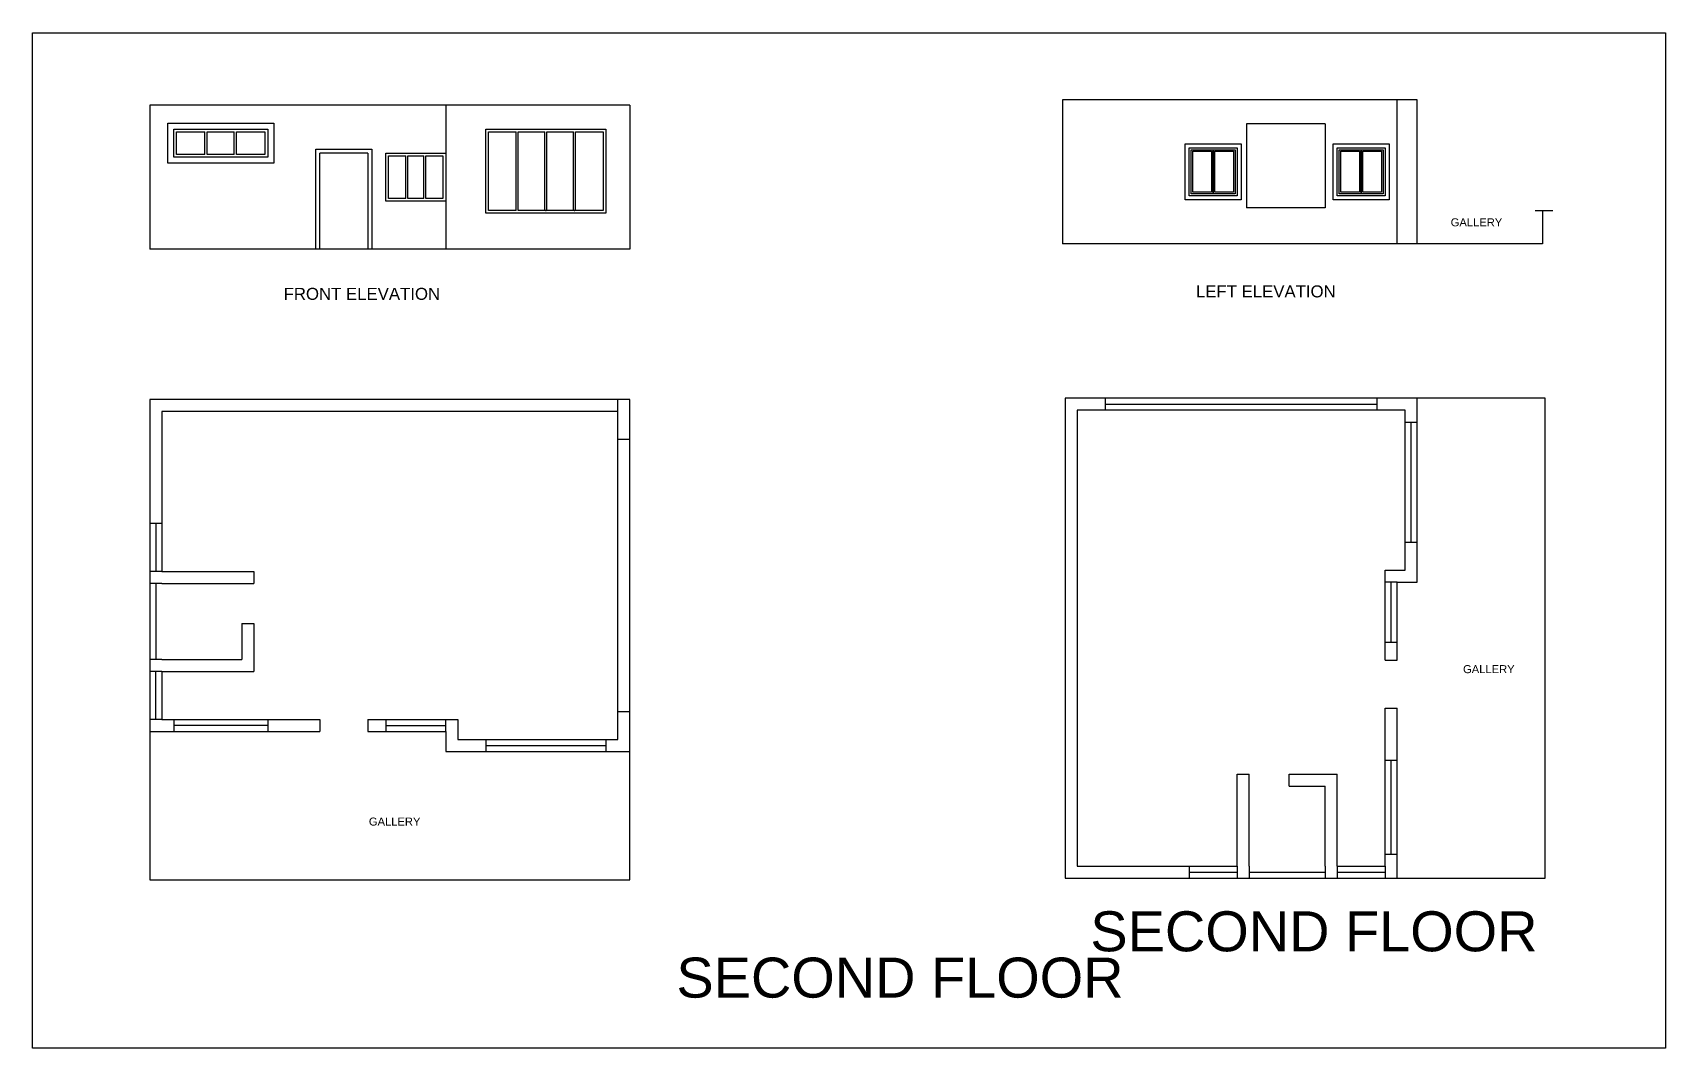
# Model space of a CAD drawing. Header units: inches. Extents: x 85 to 298, y -198 to 57.
# Drawn here: x 84.89 to 125.69, y 30.19 to 55.57 of the extents above; entities that cross this region are included whole.
import ezdxf

# ---------------------------------------------------------------- set-up
doc = ezdxf.new("R2010")
doc.units = ezdxf.units.IN
doc.header["$MEASUREMENT"] = 0
doc.styles.get("Standard").update_dxf_attribs({"font": 'arial.ttf'})

msp = doc.modelspace()

# ---------------------------------------------------------------- linework, layer by layer
for p, q in [((110.626, 53.895), (110.626, 50.295)), ((119.493, 53.895), (110.626, 53.895)), ((118.993, 50.295), (118.993, 53.895)), ((119.493, 50.295), (119.493, 53.895)), ((87.814, 53.759), (87.814, 50.159)), ((99.814, 53.759), (87.814, 53.759)), ((95.214, 53.759), (95.214, 50.159)), ((99.814, 53.759), (99.814, 50.159)), ((88.484, 52.529), (88.484, 53.089)), ((88.484, 53.089), (89.19, 53.089)), ((89.19, 52.529), (89.19, 53.089)), ((89.25, 53.089), (89.927, 53.089)), ((89.25, 52.529), (89.25, 53.089)), ((89.927, 52.529), (89.927, 53.089)), ((89.987, 53.089), (90.694, 53.089)), ((89.987, 52.529), (89.987, 53.089)), ((90.694, 53.089), (90.694, 52.529)), ((96.284, 51.129), (96.284, 53.089)), ((96.284, 53.089), (96.974, 53.089)), ((96.974, 51.129), (96.974, 53.089)), ((97.024, 53.089), (97.688, 53.089)), ((97.024, 51.129), (97.024, 53.089)), ((97.688, 51.129), (97.688, 53.089)), ((97.738, 53.089), (98.403, 53.089)), ((97.738, 51.129), (97.738, 53.089)), ((98.403, 51.129), (98.403, 53.089)), ((98.453, 53.089), (99.144, 53.089)), ((98.453, 51.129), (98.453, 53.089)), ((99.144, 53.089), (99.144, 51.129)), ((117.193, 53.295), (115.226, 53.295)), ((115.226, 53.295), (115.226, 51.195)), ((117.193, 53.295), (117.193, 51.195)), ((89.19, 52.529), (88.484, 52.529)), ((89.927, 52.529), (89.25, 52.529)), ((90.694, 52.529), (89.987, 52.529)), ((93.264, 52.559), (92.064, 52.559)), ((93.784, 51.429), (93.784, 52.489)), ((93.784, 52.489), (94.212, 52.489)), ((94.212, 51.429), (94.212, 52.489)), ((94.262, 52.489), (94.665, 52.489)), ((94.262, 51.429), (94.262, 52.489)), ((94.665, 51.429), (94.665, 52.489)), ((94.715, 52.489), (95.144, 52.489)), ((94.715, 51.429), (94.715, 52.489)), ((95.144, 52.489), (95.144, 51.429)), ((94.212, 51.429), (93.784, 51.429)), ((94.665, 51.429), (94.262, 51.429)), ((95.144, 51.429), (94.715, 51.429)), ((96.974, 51.129), (96.284, 51.129)), ((97.688, 51.129), (97.024, 51.129)), ((98.403, 51.129), (97.738, 51.129)), ((99.144, 51.129), (98.453, 51.129)), ((117.193, 51.195), (115.226, 51.195)), ((122.441, 51.125), (122.884, 51.125)), ((122.626, 51.133), (122.626, 50.295)), ((122.626, 50.295), (110.626, 50.295)), ((99.814, 50.159), (87.814, 50.159)), ((99.814, 46.404), (87.814, 46.404)), ((87.814, 46.404), (87.814, 34.404)), ((99.814, 34.404), (99.814, 46.404)), ((122.693, 46.441), (110.693, 46.441)), ((110.693, 46.441), (110.693, 34.441)), ((110.993, 46.141), (110.993, 34.741)), ((111.693, 46.441), (111.693, 46.141)), ((111.693, 46.291), (118.493, 46.291)), ((118.493, 46.141), (118.493, 46.441)), ((119.193, 42.141), (119.193, 46.141)), ((119.493, 41.841), (119.493, 46.441)), ((122.693, 34.441), (122.693, 46.441)), ((88.114, 46.104), (88.114, 42.104)), ((99.514, 46.104), (88.114, 46.104)), ((88.114, 46.104), (88.114, 42.104)), ((119.193, 45.841), (119.493, 45.841)), ((119.343, 42.841), (119.343, 45.841)), ((99.814, 45.404), (99.514, 45.404)), ((88.114, 43.304), (87.814, 43.304)), ((87.964, 43.304), (87.964, 42.104)), ((119.193, 42.841), (119.493, 42.841)), ((88.114, 42.104), (87.814, 42.104)), ((88.114, 42.104), (90.414, 42.104)), ((90.414, 42.104), (90.414, 41.804)), ((118.693, 39.891), (118.693, 42.141)), ((118.693, 42.141), (119.193, 42.141)), ((88.114, 41.804), (87.814, 41.804)), ((87.964, 41.804), (87.964, 39.904)), ((88.114, 41.804), (90.114, 41.804)), ((90.114, 41.804), (90.414, 41.804)), ((118.993, 41.841), (118.693, 41.841)), ((118.843, 40.341), (118.843, 41.841)), ((118.993, 39.891), (118.993, 41.841)), ((118.993, 41.841), (119.493, 41.841)), ((118.993, 41.841), (119.493, 41.841)), ((90.114, 40.804), (90.114, 39.904)), ((90.114, 40.804), (90.414, 40.804)), ((90.414, 40.804), (90.414, 39.604)), ((118.693, 40.341), (118.993, 40.341)), ((88.114, 39.904), (87.814, 39.904)), ((88.114, 39.604), (87.814, 39.604)), ((87.964, 38.404), (87.964, 39.604)), ((88.114, 39.904), (90.114, 39.904)), ((88.114, 39.604), (88.114, 38.404)), ((88.114, 39.604), (90.414, 39.604)), ((118.693, 39.891), (118.993, 39.891)), ((88.114, 38.404), (87.814, 38.404)), ((88.114, 38.404), (92.064, 38.404)), ((88.414, 38.404), (88.414, 38.104)), ((90.764, 38.404), (90.764, 38.104)), ((92.064, 38.404), (92.064, 38.104)), ((93.264, 38.404), (95.514, 38.404)), ((93.264, 38.404), (93.264, 38.104)), ((93.714, 38.404), (93.714, 38.104)), ((95.214, 38.104), (95.214, 38.404)), ((95.514, 38.404), (95.514, 37.904)), ((99.514, 38.604), (99.814, 38.604)), ((118.693, 34.741), (118.693, 38.691)), ((118.693, 38.691), (118.993, 38.691)), ((118.993, 34.441), (118.993, 38.691)), ((87.814, 38.104), (92.064, 38.104)), ((90.764, 38.254), (88.414, 38.254)), ((93.264, 38.104), (95.214, 38.104)), ((93.714, 38.254), (95.214, 38.254)), ((95.214, 38.104), (95.214, 37.604)), ((95.214, 38.104), (95.214, 37.604)), ((95.214, 37.604), (99.814, 37.604)), ((95.514, 37.904), (99.514, 37.904)), ((96.214, 37.904), (96.214, 37.604)), ((96.214, 37.754), (99.214, 37.754)), ((99.214, 37.904), (99.214, 37.604)), ((118.693, 37.391), (118.993, 37.391)), ((118.843, 35.041), (118.843, 37.391)), ((114.993, 34.741), (114.993, 37.041)), ((114.993, 37.041), (115.293, 37.041)), ((115.293, 36.741), (115.293, 37.041)), ((115.293, 34.741), (115.293, 36.741)), ((116.293, 37.041), (117.493, 37.041)), ((116.293, 36.741), (116.293, 37.041)), ((116.293, 36.741), (117.193, 36.741)), ((117.193, 34.741), (117.193, 36.741)), ((117.493, 34.741), (117.493, 37.041)), ((110.993, 34.741), (114.993, 34.741)), ((110.993, 34.741), (114.993, 34.741)), ((113.793, 34.741), (113.793, 34.441)), ((114.993, 34.741), (114.993, 34.441)), ((115.293, 34.741), (115.293, 34.441)), ((117.193, 34.741), (117.193, 34.441)), ((117.493, 34.741), (118.693, 34.741)), ((117.493, 34.741), (117.493, 34.441)), ((118.693, 35.041), (118.993, 35.041)), ((118.693, 34.741), (118.693, 34.441)), ((87.814, 34.404), (99.814, 34.404)), ((110.693, 34.441), (122.693, 34.441)), ((113.793, 34.591), (114.993, 34.591)), ((115.293, 34.591), (117.193, 34.591)), ((117.493, 34.591), (118.693, 34.591))]:
    msp.add_line(p, q)
at = {"extrusion": (0, 0, -1)}
msp.add_line((99.514, 46.104), (99.514, 46.404), dxfattribs=at)
for points in [[(84.889, 55.57), (125.695, 55.57), (125.695, 30.191), (84.889, 30.191)], [(90.914, 53.309), (90.914, 52.309), (88.264, 52.309), (88.264, 53.309)], [(90.764, 53.159), (90.764, 52.459), (88.414, 52.459), (88.414, 53.159)], [(99.214, 53.159), (99.214, 51.059), (96.214, 51.059), (96.214, 53.159)], [(113.693, 52.795), (115.093, 52.795), (115.093, 51.395), (113.693, 51.395)], [(113.793, 52.695), (114.993, 52.695), (114.993, 51.495), (113.793, 51.495)], [(113.843, 52.645), (114.943, 52.645), (114.943, 51.545), (113.843, 51.545)], [(113.843, 52.645), (114.393, 52.645), (114.393, 51.545), (113.843, 51.545)], [(114.393, 52.645), (114.943, 52.645), (114.943, 51.545), (114.393, 51.545)], [(117.393, 52.795), (118.793, 52.795), (118.793, 51.395), (117.393, 51.395)], [(117.493, 52.695), (118.693, 52.695), (118.693, 51.495), (117.493, 51.495)], [(117.543, 52.645), (118.643, 52.645), (118.643, 51.545), (117.543, 51.545)], [(117.543, 52.645), (118.093, 52.645), (118.093, 51.545), (117.543, 51.545)], [(118.093, 52.645), (118.643, 52.645), (118.643, 51.545), (118.093, 51.545)], [(95.214, 52.559), (95.214, 51.359), (93.714, 51.359), (93.714, 52.559)], [(113.883, 52.605), (114.353, 52.605), (114.353, 51.585), (113.883, 51.585)], [(114.433, 52.605), (114.903, 52.605), (114.903, 51.585), (114.433, 51.585)], [(117.583, 52.605), (118.053, 52.605), (118.053, 51.585), (117.583, 51.585)], [(118.133, 52.605), (118.603, 52.605), (118.603, 51.585), (118.133, 51.585)]]:
    msp.add_lwpolyline(points, close=True)
for points in [[(91.964, 50.159), (91.964, 52.663), (93.364, 52.663), (93.364, 50.159)], [(92.064, 50.159), (92.064, 52.559)], [(93.264, 52.559), (93.264, 50.159)], [(119.193, 46.141), (110.993, 46.141)], [(99.514, 37.904), (99.514, 46.104)]]:
    msp.add_lwpolyline(points)
for p in [(97.714, 51.129), (98.429, 51.129)]:
    msp.add_point(p)

# ---------------------------------------------------------------- texts
at = {"attachment_point": 1}
for s, width, heights, insert, char_height in [('GALLERY', 3.5491, [0], (120.33, 50.931), 0.2), ('{\\H1.5x;FRONT ELEVATION}^I', 6.37772, [0.487], (91.161, 49.194), 0.2), ('{\\H1.5x;LEFT ELEVATION}^I', 6.37772, [0.487], (113.963, 49.256), 0.2), ('GALLERY', 3.5491, [0], (120.639, 39.766), 0.2), ('GALLERY', 3.5491, [0], (93.292, 35.957), 0.2), ('SECOND FLOOR', 13.73237, [0], (111.324, 33.615), 1), ('SECOND FLOOR', 13.73237, [0], (100.978, 32.458), 1)]:
    msp.add_mtext_dynamic_manual_height_columns(s, width=width, gutter_width=1, heights=heights, dxfattribs=dict(at, insert=insert, char_height=char_height))

doc.saveas('drawing.dxf')
